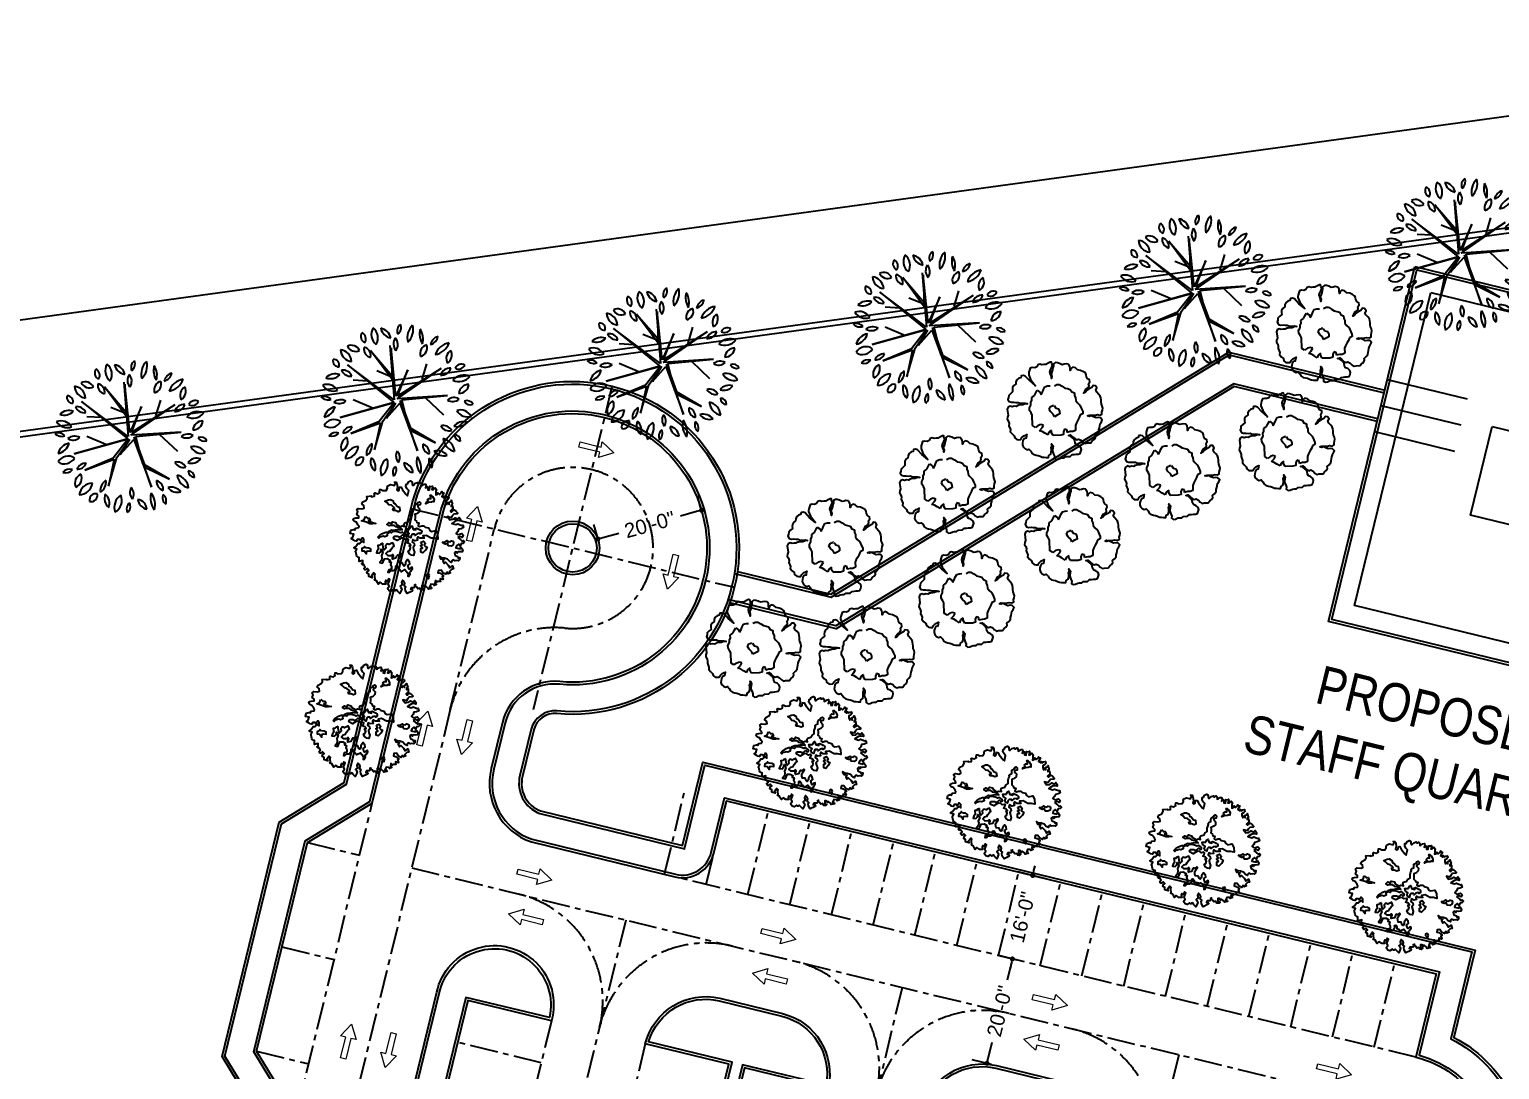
# Model space of a CAD drawing. Header units: inches. Extents: x -48022 to 80112, y -8164 to 5118.
# Drawn here: x 67806 to 71091, y 2793 to 5118 of the extents above; entities that cross this region are included whole.
import ezdxf

# ---------------------------------------------------------------- set-up
doc = ezdxf.new("R2010")
doc.units = ezdxf.units.IN
doc.header["$LTSCALE"] = 10
doc.header["$PDMODE"] = 32
doc.linetypes.add('Amconstr', pattern=[9999, 9999, 0])
doc.linetypes.add('CENTER', pattern=[2, 1.25, -0.25, 0.25, -0.25])
doc.layers.add('07--DIM-3', color=3, linetype='Continuous', lineweight=35)
doc.layers.add('1_CAR', color=1, linetype='Continuous', lineweight=0)
for name, color, linetype in [('1_DIM', 1, 'Continuous'), ('1_TEXT', 3, 'Continuous'), ('FOOTPATH', 1, 'Continuous'), ('FURN', 6, 'Continuous'), ('Plot Boundary', 1, 'Continuous'), ('PLOT LINE', 3, 'Continuous'), ('ROAD CL', 251, 'CENTER'), ('roads & footpath', 161, 'Continuous'), ('trees', 109, 'Continuous'), ('WALL', 4, 'Continuous')]:
    doc.layers.add(name, color=color, linetype=linetype)
doc.styles.add('ARC_IMP 001 1_1', font='ARIALN.TTF', dxfattribs={"height": 0.078125})
doc.styles.get("Standard").update_dxf_attribs({"font": 'sanss___.ttf'})
doc.styles.add('TIME NEW', font='times.ttf')
doc.dimstyles.new('Copy of Dim 1-32', dxfattribs={"dimtxt": 120, "dimasz": 96, "dimexe": 96, "dimexo": 96, "dimgap": 24, "dimtad": 1, "dimdec": 0, "dimzin": 3, "dimdsep": 46, "dimlunit": 4, "dimtxsty": 'TIME NEW', "dimblk": 'ARCHTICK', "dimcen": 24, "dimdle": 96, "dimclrd": 1, "dimclre": 1, "dimclrt": 3, "dimadec": 0, "dimazin": 0, "dimtfac": 1, "dimtdec": 0, "dimtofl": 0, "dimtmove": 0, "dimatfit": 3, "dimfxl": 0, "dimtolj": 1, "dimtzin": 0, "dimarcsym": 0})
doc.dimstyles.new('STANDARD_WS', dxfattribs={"dimscale": 180, "dimtxt": 0.18, "dimasz": 0.0625, "dimexe": 0.1875, "dimexo": 0.0625, "dimgap": 0.09375, "dimtad": 0, "dimdec": 0, "dimzin": 3, "dimdsep": 46, "dimlunit": 4, "dimtxsty": 'Standard', "dimblk": 'DOT', "dimcen": 0.09375, "dimadec": 3, "dimazin": 0, "dimtfac": 1, "dimtdec": 0, "dimtofl": 0, "dimtmove": 1, "dimatfit": 3, "dimldrblk": 'CLOSED', "dimfxl": 0, "dimfrac": 2, "dimtolj": 1, "dimtzin": 3, "dimarcsym": 0})

# ---------------------------------------------------------------- blocks, each defined once
blk = doc.blocks.new('Arpls009')
at = {"color": 0, "linetype": 'ByBlock'}
for centre, radius, start, end in [((0.0543, 0.4431), 0.0524, 125.40933, 202.71009), ((-0.0244, 0.4656), 0.0524, 305.40933, 22.71009), ((0.1814, 0.3992), 0.1138, 133.81169, 194.30773), ((-0.0076, 0.4532), 0.1138, 313.81169, 14.30773), ((-0.1879, 0.4072), 0.0451, 146.81507, 244.01934), ((-0.2454, 0.3913), 0.0451, 326.81507, 64.01934), ((-0.0818, 0.4209), 0.0835, 149.47372, 231.75859), ((-0.2053, 0.3978), 0.0835, 329.47372, 51.75859), ((-0.1188, 0.3807), 0.0817, 12.30595, 79.6849), ((-0.0244, 0.4785), 0.0817, 192.30595, 259.6849), ((0.045, 0.3605), 0.0664, 145.52478, 220.83273), ((-0.06, 0.3547), 0.0664, 325.52478, 40.83273), ((0.2618, 0.4218), 0.1143, 163.46423, 212.79056), ((0.056, 0.3924), 0.1143, 343.46423, 32.79056), ((0.201, 0.4205), 0.0672, 284.10036, 348.46502), ((0.2832, 0.3419), 0.0672, 104.10036, 168.46502), ((-0.3747, 0.2404), 0.0818, 3.31893, 83.19036), ((-0.2834, 0.3264), 0.0818, 183.31893, 263.19036), ((-0.2939, 0.2921), 0.0582, 25.45365, 116.6852), ((-0.2675, 0.3691), 0.0582, 205.45365, 296.6852), ((-0.1575, 0.3266), 0.0557, 168.8066, 257.6391), ((-0.2241, 0.283), 0.0557, 348.8066, 77.6391), ((0.2086, 0.2975), 0.0573, 103.89139, 198.90395), ((0.1406, 0.3345), 0.0573, 283.89139, 18.90395), ((0.2278, 0.406), 0.1178, 280.30051, 340.44765), ((0.3598, 0.2507), 0.1178, 100.30051, 160.44765), ((0.3845, 0.2632), 0.064, 122.58174, 207.17999), ((0.293, 0.2879), 0.064, 302.58174, 27.17999), ((-0.3769, 0.2482), 0.0369, 163.49335, 274.46973), ((-0.4094, 0.2219), 0.0369, 343.49335, 94.46973), ((0.3454, 0.1362), 0.0663, 86.02822, 161.36976), ((0.2872, 0.2236), 0.0663, 266.02822, 341.36976), ((0.4176, 0.184), 0.0446, 59.98145, 155.66759), ((0.3993, 0.241), 0.0446, 239.98145, 335.66759), ((-0.4516, 0.0173), 0.08, 30.94824, 110.57839), ((-0.3989, 0.0802), 0.0847, 69.72014, 135.64891), ((-0.4301, 0.2189), 0.0847, 249.72014, 315.64891), ((-0.3491, 0.1264), 0.0631, 22.57231, 98.33354), ((-0.3, 0.2131), 0.0631, 202.57231, 278.33354), ((0.4345, 0.0653), 0.0919, 64.73526, 140.57812), ((0.4027, 0.2068), 0.0919, 244.73526, 320.57812), ((0.4014, 0.1041), 0.0659, 270.25287, 353.52208), ((0.4672, 0.0308), 0.0659, 90.25287, 173.52208), ((-0.4709, -0.044), 0.063, 44.25765, 108.59266), ((-0.4458, 0.0597), 0.063, 224.25765, 288.59266), ((-0.4111, 0.1333), 0.08, 210.94824, 290.57839), ((0.3704, -0.0534), 0.065, 58.87476, 131.21352), ((0.3611, 0.0511), 0.065, 238.87476, 311.21352), ((-0.3814, -0.138), 0.0923, 100.87616, 165.44791), ((-0.4882, -0.0241), 0.0923, 280.87616, 345.44791), ((-0.3635, -0.0721), 0.0699, 60.50949, 129.29199), ((-0.3733, 0.0428), 0.0699, 240.50949, 309.29199), ((0.4116, -0.1499), 0.0814, 29.1952, 106.7189), ((0.4593, -0.0323), 0.0814, 209.1952, 286.7189), ((0.4546, -0.0526), 0.0446, 28.19814, 112.19179), ((0.4771, 0.0098), 0.0446, 208.19814, 292.19179), ((-0.4068, -0.2036), 0.0728, 54.97446, 151.37923), ((-0.4289, -0.1091), 0.0728, 234.97446, 331.37923), ((-0.2917, -0.2402), 0.0625, 87.17243, 157.23647), ((-0.3462, -0.1536), 0.0625, 267.17243, 337.23647), ((0.3003, -0.2335), 0.0644, 28.80716, 103.91988), ((0.3413, -0.1399), 0.0644, 208.80716, 283.91988), ((0.4294, -0.2199), 0.0753, 71.37117, 141.75354), ((0.3943, -0.1019), 0.0753, 251.37117, 321.75354), ((-0.3945, -0.2737), 0.0584, 71.81925, 140.08176), ((-0.421, -0.1808), 0.0584, 251.81925, 320.08176), ((-0.2964, -0.3071), 0.065, 113.47529, 203.45596), ((-0.3819, -0.2733), 0.065, 293.47529, 23.45596), ((0.3967, -0.2432), 0.0968, 186.54869, 256.89113), ((0.2786, -0.3485), 0.0968, 6.54869, 76.89113), ((0.4147, -0.2278), 0.0422, 179.25572, 267.62866), ((0.3708, -0.2694), 0.0422, 359.25572, 87.62866), ((-0.2456, -0.3948), 0.0888, 91.63276, 172.02679), ((-0.3361, -0.2936), 0.0888, 271.63276, 352.02679), ((-0.2262, -0.4156), 0.041, 76.54191, 193.47743), ((-0.2566, -0.3852), 0.041, 256.54191, 13.47743), ((-0.117, -0.3551), 0.0799, 122.88731, 186.72533), ((-0.2398, -0.2973), 0.0799, 302.88731, 6.72533), ((-0.094, -0.405), 0.0759, 159.11699, 230.36062), ((-0.2133, -0.4364), 0.0759, 339.11699, 50.36062), ((0.0574, -0.3677), 0.0628, 148.78766, 221.59771), ((-0.0432, -0.3769), 0.0628, 328.78766, 41.59771), ((0.2511, -0.4027), 0.1233, 165.20711, 218.32175), ((0.0351, -0.4477), 0.1233, 345.20711, 38.32175), ((0.2261, -0.2967), 0.0586, 173.64998, 254.65145), ((0.1524, -0.3467), 0.0586, 353.64998, 74.65145), ((0.2599, -0.4013), 0.0536, 156.77542, 231.28797), ((0.1771, -0.422), 0.0536, 336.77542, 51.28797), ((0.2624, -0.4126), 0.0806, 38.69621, 106.24154), ((0.3027, -0.2848), 0.0806, 218.69621, 286.24154), ((-0.0156, -0.4614), 0.0906, 122.11699, 201.72753), ((-0.1479, -0.4182), 0.0906, 302.11699, 21.72753), ((0.0258, -0.4742), 0.0521, 129.74751, 206.0709), ((-0.0543, -0.4571), 0.0521, 309.74751, 26.0709), ((0.1166, -0.4051), 0.0705, 185.31956, 260.41897), ((0.0347, -0.4812), 0.0705, 5.31956, 80.41897)]:
    blk.add_arc(centre, radius, start, end, dxfattribs=at)
at = {"layer": 'trees', "color": 25, "linetype": 'ByBlock'}
for p, q in [((-0.03, 0.1279), (-0.1696, 0.3167)), ((-0.1696, 0.3167), (-0.016, 0.1384)), ((-0.0441, 0.3483), (-0.016, -0.0035)), ((-0.0054, 0.0211), (-0.0371, 0.3343)), ((-0.0371, 0.3343), (-0.03, 0.1279)), ((-0.016, -0.0035), (-0.3185, 0.2229)), ((-0.3185, 0.2229), (-0.0195, -0.0199)), ((0.0708, 0.1912), (-0.0054, 0.0211)), ((0.0016, 0.0036), (0.2866, 0.2006)), ((0.2866, 0.2006), (0.0052, 0.0211)), ((0.0052, 0.0211), (0.0708, 0.1912)), ((0.1635, 0.129), (0.194, 0.2311)), ((-0.1871, 0.1185), (-0.2832, 0.1243)), ((-0.016, 0.1384), (-0.1297, 0.1842)), ((0.3276, 0.0247), (0.0016, 0.0036)), ((0.0333, -0.0035), (0.3276, 0.0247)), ((0.1847, 0.0118), (0.3019, -0.0996)), ((-0.0195, -0.0199), (-0.3666, -0.1172)), ((-0.3666, -0.1172), (-0.016, -0.0199)), ((-0.1507, -0.0598), (-0.2832, -0.0035)), ((-0.016, -0.0199), (-0.1133, -0.1442)), ((-0.0898, -0.1407), (-0.0089, -0.0234)), ((-0.0089, -0.0234), (-0.0675, -0.1207)), ((-0.0675, -0.1207), (0.0192, -0.0234)), ((0.0192, -0.0234), (0.1341, -0.333)), ((0.1341, -0.333), (0.0227, -0.007)), ((0.0227, -0.007), (0.0955, -0.204)), ((0.0779, -0.1806), (0.0333, -0.0035)), ((-0.1133, -0.1442), (-0.2974, -0.2216)), ((-0.2974, -0.2216), (-0.1062, -0.1512)), ((-0.1438, -0.326), (-0.0898, -0.1407)), ((-0.1062, -0.1512), (-0.1438, -0.326)), ((0.2514, -0.2814), (0.0779, -0.1806)), ((0.0955, -0.204), (0.2514, -0.2814))]:
    blk.add_line(p, q, dxfattribs=at)
blk = doc.blocks.new('*U14')
at = {"layer": 'trees', "xscale": 345, "yscale": 345, "zscale": 345}
blk.add_blockref('Arpls009', (-0.5, 2), dxfattribs=at)
blk = doc.blocks.new('*U15')
at = {"layer": 'FURN', "color": 0, "linetype": 'ByBlock', "lineweight": -2}
for p in [(-594.4, -81.5), (-1188.9, -162.9), (-1783.3, -244.4), (-2377.8, -325.9), (-2972.2, -407.3), (-3566.7, -488.8)]:
    blk.add_blockref('*U14', p, dxfattribs=at)
blk = doc.blocks.new('_ArchTick')
at = {"color": 0, "const_width": 0.15}
blk.add_lwpolyline([(-0.5, -0.5), (0.5, 0.5)], dxfattribs=at)
blk = doc.blocks.new('*D17')
at = {"layer": '07--DIM-3', "color": 1, "linetype": 'Amconstr', "lineweight": -2, "transparency": 16777216}
for p, q in [((71848.7, 4872.3), (71815.1, 5117.5)), ((55388.5, 2769.5), (71923.3, 5035.4)), ((55504.2, 2632.4), (55470.6, 2877.6))]:
    blk.add_line(p, q, dxfattribs=at)
at = {"layer": 'Defpoints', "color": 0, "linetype": 'Amconstr', "transparency": 16777216}
for p in [(71828.1, 5022.4), (71861.8, 4777.2), (55517.2, 2537.3)]:
    blk.add_point(p, dxfattribs=at)
at = {"layer": '07--DIM-3', "color": 1, "linetype": 'Amconstr', "lineweight": -2, "transparency": 16777216, "xscale": 96, "yscale": 96, "zscale": 96}
for p, rotation in [((71828.1, 5022.4), 7.80334522776029), ((55483.6, 2782.5), 187.8033452277602)]:
    blk.add_blockref('_ArchTick', p, dxfattribs=dict(at, rotation=rotation))
at = {"layer": '07--DIM-3', "color": 3, "linetype": 'Amconstr', "lineweight": 25, "transparency": 16777216, "insert": (63644.3, 3986.9), "char_height": 120, "attachment_point": 5, "rotation": 7.8033, "style": 'TIME NEW'}
blk.add_mtext('\\A1;1374\'-9"', dxfattribs=at)
blk = doc.blocks.new('*D19')
at = {"layer": '07--DIM-3', "color": 1, "linetype": 'Amconstr', "lineweight": -2, "transparency": 16777216}
for p, q in [((72203.9, 4792.7), (70538.1, -2049.4)), ((71955, 4754.5), (72274.5, 4676.7)), ((70334.6, -1901), (70654.1, -1978.8))]:
    blk.add_line(p, q, dxfattribs=at)
at = {"layer": 'Defpoints', "color": 0, "linetype": 'Amconstr', "transparency": 16777216}
for p in [(71861.8, 4777.2), (70241.3, -1878.3), (70560.8, -1956.1)]:
    blk.add_point(p, dxfattribs=at)
at = {"layer": '07--DIM-3', "color": 1, "linetype": 'Amconstr', "lineweight": -2, "transparency": 16777216, "xscale": 96, "yscale": 96, "zscale": 96}
for p, rotation in [((72181.2, 4699.4), 76.31633277779137), ((70560.8, -1956.1), 256.3163327777914)]:
    blk.add_blockref('_ArchTick', p, dxfattribs=dict(at, rotation=rotation))
at = {"layer": '07--DIM-3', "color": 3, "linetype": 'Amconstr', "lineweight": 25, "transparency": 16777216, "insert": (71288.2, 1391.8), "char_height": 120, "attachment_point": 5, "rotation": 76.3163, "style": 'TIME NEW'}
blk.add_mtext('\\A1;570\'-10"', dxfattribs=at)
blk = doc.blocks.new('*U83')
at = {"layer": 'ROAD CL', "ltscale": 5}
blk.add_line((96, 0), (96, -192), dxfattribs=at)
blk = doc.blocks.new('*U84')
at = {"layer": 'WALL', "color": 0, "linetype": 'ByBlock', "lineweight": -2, "transparency": 16777216, "rotation": 166.3163327668291}
for p in [(69318, 3206.8), (69411.3, 3184), (69504.6, 3161.3), (69597.9, 3138.6), (69691.1, 3115.9), (69784.4, 3093.2), (69877.7, 3070.5), (69971, 3047.8), (70064.2, 3025.1), (70157.5, 3002.4), (70250.8, 2979.7), (70344.1, 2957), (70437.3, 2934.2), (70530.6, 2911.5), (70623.9, 2888.8), (70717.2, 2866.1), (70810.4, 2843.4), (70903.7, 2820.7)]:
    blk.add_blockref('*U83', p, dxfattribs=at)
blk = doc.blocks.new('*U85')
at = {"layer": 'ROAD CL', "ltscale": 5}
blk.add_line((96.4, 0), (96.4, -192), dxfattribs=at)
blk = doc.blocks.new('*U86')
at = {"layer": 'WALL', "color": 0, "linetype": 'ByBlock', "lineweight": -2, "transparency": 16777216, "rotation": 256.3163327777917}
blk.add_blockref('*U85', (68972.2, 2902.1), dxfattribs=at)
blk = doc.blocks.new('Arpls006')
at = {"color": 0, "linetype": 'ByBlock'}
for points in [[(0.447, -0.01), (0.473, -0.029), (0.486, -0.042), (0.499, -0.037), (0.509, -0.049), (0.495, -0.063), (0.479, -0.065), (0.468, -0.087), (0.453, -0.07), (0.436, -0.085), (0.431, -0.103), (0.468, -0.112), (0.459, -0.112), (0.477, -0.099), (0.493, -0.122), (0.486, -0.138), (0.466, -0.14), (0.45, -0.138), (0.441, -0.151), (0.432, -0.138), (0.418, -0.148), (0.423, -0.171), (0.447, -0.181), (0.452, -0.196), (0.466, -0.189), (0.464, -0.21), (0.455, -0.219), (0.437, -0.216), (0.421, -0.219), (0.404, -0.21), (0.395, -0.219), (0.393, -0.233), (0.373, -0.223), (0.355, -0.203), (0.328, -0.194), (0.305, -0.192), (0.285, -0.178), (0.294, -0.201), (0.325, -0.208), (0.314, -0.223), (0.325, -0.244), (0.337, -0.232), (0.362, -0.257), (0.377, -0.282), (0.4, -0.264), (0.409, -0.292), (0.391, -0.296), (0.373, -0.314), (0.382, -0.325), (0.362, -0.334), (0.352, -0.321), (0.341, -0.339), (0.316, -0.328), (0.298, -0.303), (0.275, -0.305), (0.271, -0.325), (0.291, -0.33), (0.32, -0.352), (0.307, -0.362), (0.318, -0.379), (0.314, -0.387), (0.291, -0.38), (0.289, -0.391), (0.294, -0.403), (0.282, -0.403), (0.267, -0.403), (0.261, -0.411), (0.248, -0.395), (0.244, -0.418), (0.257, -0.43), (0.237, -0.439), (0.23, -0.43), (0.207, -0.428), (0.196, -0.454), (0.209, -0.452), (0.212, -0.465), (0.185, -0.471), (0.178, -0.459), (0.158, -0.443), (0.15, -0.454), (0.14, -0.438), (0.126, -0.439), (0.126, -0.461), (0.146, -0.47), (0.135, -0.481), (0.119, -0.479), (0.108, -0.463), (0.092, -0.468), (0.08, -0.452), (0.06, -0.436), (0.071, -0.432), (0.056, -0.459), (0.031, -0.459), (0.024, -0.473), (0.037, -0.47), (0.045, -0.482), (0.04, -0.49), (-0.004, -0.511), (-0.02, -0.487), (-0.023, -0.463), (-0.017, -0.452), (-0.031, -0.441), (-0.026, -0.42), (-0.033, -0.402), (-0.046, -0.391), (-0.055, -0.411), (-0.05, -0.432), (-0.067, -0.447), (-0.06, -0.457), (-0.053, -0.473), (-0.069, -0.511), (-0.087, -0.493), (-0.101, -0.477), (-0.114, -0.487), (-0.126, -0.477), (-0.148, -0.491), (-0.166, -0.486), (-0.18, -0.465), (-0.166, -0.445), (-0.174, -0.425), (-0.166, -0.403), (-0.16, -0.387), (-0.171, -0.379), (-0.183, -0.403), (-0.194, -0.393), (-0.2, -0.406), (-0.196, -0.428), (-0.221, -0.428), (-0.246, -0.411), (-0.261, -0.428), (-0.271, -0.412), (-0.278, -0.398), (-0.296, -0.391), (-0.291, -0.38), (-0.294, -0.357), (-0.296, -0.344), (-0.291, -0.339), (-0.302, -0.327), (-0.323, -0.354), (-0.316, -0.37), (-0.348, -0.36), (-0.348, -0.339), (-0.364, -0.33), (-0.359, -0.311), (-0.347, -0.305), (-0.363, -0.289), (-0.38, -0.301), (-0.382, -0.301), (-0.393, -0.287), (-0.379, -0.275), (-0.393, -0.253), (-0.404, -0.255), (-0.412, -0.244), (-0.402, -0.239), (-0.4, -0.216), (-0.434, -0.225), (-0.434, -0.207), (-0.434, -0.189), (-0.445, -0.185), (-0.455, -0.178), (-0.458, -0.169), (-0.463, -0.14), (-0.468, -0.137), (-0.464, -0.133), (-0.454, -0.114), (-0.474, -0.108), (-0.482, -0.101), (-0.463, -0.09), (-0.445, -0.063), (-0.427, -0.063), (-0.404, -0.043), (-0.391, -0.056), (-0.391, -0.027), (-0.404, -0.013), (-0.422, -0.038), (-0.429, -0.027), (-0.45, -0.027), (-0.458, -0.043), (-0.475, -0.04), (-0.482, -0.033), (-0.506, -0.019), (-0.49, -0.008), (-0.482, 0.019), (-0.513, 0.026), (-0.507, 0.055), (-0.484, 0.062), (-0.472, 0.058), (-0.464, 0.074), (-0.438, 0.078), (-0.434, 0.09), (-0.441, 0.101), (-0.458, 0.126), (-0.475, 0.132), (-0.486, 0.144), (-0.48, 0.159), (-0.464, 0.164), (-0.436, 0.166), (-0.438, 0.18), (-0.454, 0.196), (-0.445, 0.221), (-0.455, 0.239), (-0.439, 0.25), (-0.409, 0.246), (-0.389, 0.253), (-0.393, 0.275), (-0.411, 0.289), (-0.4, 0.307), (-0.373, 0.32), (-0.361, 0.339), (-0.364, 0.357), (-0.325, 0.361), (-0.323, 0.354), (-0.296, 0.359), (-0.296, 0.37), (-0.298, 0.384), (-0.293, 0.388), (-0.291, 0.388), (-0.271, 0.381), (-0.25, 0.393), (-0.252, 0.4), (-0.25, 0.418), (-0.239, 0.418), (-0.221, 0.409), (-0.189, 0.411), (-0.189, 0.417), (-0.18, 0.429), (-0.182, 0.438), (-0.177, 0.452), (-0.153, 0.463), (-0.119, 0.454), (-0.11, 0.474), (-0.119, 0.485), (-0.103, 0.485), (-0.096, 0.472), (-0.092, 0.439), (-0.098, 0.415), (-0.087, 0.406), (-0.076, 0.413), (-0.072, 0.438), (-0.058, 0.439), (-0.046, 0.417), (-0.013, 0.374), (-0.001, 0.363), (0.01, 0.411), (-0.004, 0.425), (-0.015, 0.445), (-0.013, 0.466), (-0.003, 0.465)], [(-0.003, 0.465), (0.006, 0.486), (0.024, 0.495), (0.039, 0.485), (0.039, 0.472), (0.042, 0.458), (0.051, 0.458), (0.067, 0.474), (0.088, 0.481), (0.092, 0.472), (0.101, 0.472), (0.112, 0.479), (0.123, 0.465), (0.121, 0.45), (0.128, 0.452), (0.148, 0.465), (0.16, 0.466), (0.164, 0.45), (0.158, 0.433), (0.178, 0.443), (0.18, 0.417), (0.194, 0.415), (0.198, 0.433), (0.198, 0.447), (0.217, 0.445), (0.223, 0.449), (0.226, 0.433), (0.217, 0.418), (0.231, 0.418), (0.246, 0.433), (0.257, 0.418), (0.253, 0.404), (0.253, 0.39), (0.251, 0.371), (0.264, 0.375), (0.271, 0.39), (0.284, 0.375), (0.3, 0.388), (0.305, 0.4), (0.31, 0.39), (0.323, 0.39), (0.314, 0.374), (0.305, 0.357), (0.321, 0.345), (0.328, 0.359), (0.334, 0.347), (0.35, 0.354), (0.366, 0.357), (0.369, 0.341), (0.357, 0.327), (0.342, 0.32), (0.342, 0.304), (0.35, 0.284), (0.357, 0.298), (0.371, 0.284), (0.371, 0.306), (0.385, 0.311), (0.389, 0.322), (0.395, 0.302), (0.4, 0.289), (0.389, 0.279), (0.388, 0.268), (0.402, 0.273), (0.404, 0.255), (0.404, 0.244), (0.393, 0.237), (0.384, 0.228), (0.393, 0.217), (0.404, 0.228), (0.415, 0.236), (0.432, 0.223), (0.448, 0.207), (0.441, 0.201), (0.412, 0.198), (0.398, 0.182), (0.388, 0.166), (0.357, 0.176), (0.377, 0.148), (0.404, 0.153), (0.423, 0.166), (0.447, 0.155), (0.459, 0.169), (0.472, 0.153), (0.472, 0.137), (0.45, 0.141), (0.429, 0.137), (0.396, 0.116), (0.429, 0.105), (0.447, 0.112), (0.484, 0.098), (0.493, 0.1), (0.499, 0.078), (0.479, 0.068), (0.455, 0.064), (0.448, 0.044), (0.432, 0.026), (0.45, 0.015), (0.484, 0.024), (0.499, 0.008), (0.488, -0.01), (0.47, -0.001), (0.447, -0.01)]]:
    blk.add_lwpolyline(points, dxfattribs=at)
for points in [[(-0.171, 0.327), (-0.153, 0.329), (-0.13, 0.316), (-0.126, 0.298), (-0.112, 0.291), (-0.092, 0.266), (-0.073, 0.261), (-0.069, 0.227), (-0.085, 0.22), (-0.11, 0.23), (-0.126, 0.23), (-0.133, 0.245), (-0.119, 0.25), (-0.126, 0.261), (-0.146, 0.277), (-0.167, 0.281), (-0.187, 0.302), (-0.203, 0.314)], [(0.175, 0.325), (0.191, 0.338), (0.207, 0.336), (0.207, 0.352), (0.2, 0.368), (0.209, 0.368), (0.221, 0.356), (0.237, 0.331), (0.235, 0.307), (0.226, 0.311), (0.212, 0.304), (0.187, 0.302), (0.162, 0.291), (0.166, 0.304), (0.185, 0.314)], [(-0.377, 0.177), (-0.357, 0.159), (-0.343, 0.162), (-0.332, 0.144), (-0.35, 0.137), (-0.314, 0.123), (-0.285, 0.116), (-0.31, 0.112), (-0.339, 0.112), (-0.368, 0.126), (-0.413, 0.139), (-0.388, 0.148)], [(-0.371, -0.103), (-0.386, -0.09), (-0.391, -0.103), (-0.409, -0.11), (-0.411, -0.13), (-0.389, -0.131), (-0.368, -0.158), (-0.366, -0.133), (-0.352, -0.13), (-0.33, -0.133), (-0.33, -0.115), (-0.348, -0.105)], [(0.309, -0.051), (0.32, -0.052), (0.336, -0.049), (0.352, -0.038), (0.356, -0.045), (0.379, -0.049), (0.391, -0.04), (0.407, -0.044), (0.411, -0.058), (0.407, -0.076), (0.389, -0.087), (0.366, -0.085), (0.363, -0.083), (0.359, -0.074), (0.359, -0.062), (0.338, -0.07), (0.32, -0.063)], [(0.196, -0.351), (0.185, -0.337), (0.171, -0.343), (0.169, -0.355), (0.182, -0.366), (0.187, -0.379)]]:
    blk.add_lwpolyline(points, close=True, dxfattribs=at)
at = {"layer": 'trees', "color": 32, "linetype": 'ByBlock'}
for points in [[(-0.266, -0.009), (-0.248, 0.01), (-0.23, 0.021), (-0.219, 0.028), (-0.196, 0.037), (-0.169, 0.039), (-0.164, 0.046), (-0.142, 0.057), (-0.124, 0.055), (-0.094, 0.061), (-0.076, 0.062), (-0.049, 0.059), (-0.058, 0.069), (-0.08, 0.077), (-0.103, 0.084), (-0.121, 0.098), (-0.153, 0.098), (-0.165, 0.094), (-0.185, 0.107), (-0.167, 0.123), (-0.146, 0.114), (-0.135, 0.13), (-0.108, 0.123), (-0.101, 0.107), (-0.076, 0.094), (-0.07, 0.087), (-0.049, 0.094), (-0.027, 0.089), (-0.033, 0.109), (-0.026, 0.121), (0.003, 0.13), (0.014, 0.148), (0.032, 0.161), (0.032, 0.19), (0.037, 0.206), (0.044, 0.225), (0.039, 0.232), (0.049, 0.243), (0.065, 0.25), (0.065, 0.266), (0.067, 0.281), (0.092, 0.295), (0.091, 0.302), (0.105, 0.309), (0.114, 0.3), (0.112, 0.281), (0.092, 0.274), (0.091, 0.264), (0.096, 0.259), (0.107, 0.247), (0.105, 0.222), (0.091, 0.209), (0.08, 0.202), (0.065, 0.197), (0.067, 0.184), (0.067, 0.166), (0.065, 0.148), (0.078, 0.136), (0.083, 0.123), (0.101, 0.12), (0.094, 0.094), (0.107, 0.087), (0.126, 0.094), (0.144, 0.094), (0.157, 0.082), (0.187, 0.075), (0.198, 0.053), (0.216, 0.043), (0.253, 0.051), (0.268, 0.018), (0.271, -0.024), (0.241, -0.017), (0.209, -0.017), (0.166, 0.007), (0.134, 0.003), (0.146, -0.017), (0.112, -0.017), (0.094, -0.004), (0.085, -0.017), (0.089, -0.035), (0.065, -0.04), (0.046, -0.029), (0.04, -0.051), (0.057, -0.065), (0.06, -0.083), (0.048, -0.099), (0.053, -0.119), (0.06, -0.142), (0.053, -0.17), (0.033, -0.167), (0.014, -0.153), (0.005, -0.133), (0.019, -0.124), (0.024, -0.104), (0.014, -0.084), (0.028, -0.081), (0.016, -0.067), (-0.008, -0.058), (0.003, -0.042), (0.008, -0.029), (-0.001, -0.025), (-0.02, -0.029), (-0.033, -0.018), (-0.054, -0.015), (-0.07, -0.024), (-0.094, -0.038), (-0.121, -0.025), (-0.128, -0.009), (-0.117, 0), (-0.09, 0), (-0.078, -0.009), (-0.058, 0), (-0.047, 0.012), (-0.031, 0), (-0.019, 0.005), (-0.02, 0.018), (-0.031, 0.026), (-0.045, 0.037), (-0.062, 0.03), (-0.074, 0.035), (-0.103, 0.044), (-0.133, 0.043), (-0.144, 0.03), (-0.165, 0.034), (-0.183, 0.023), (-0.182, 0.005), (-0.203, -0.004), (-0.217, 0.001), (-0.25, -0.008), (-0.258, -0.018)], [(0.019, 0.066), (0.028, 0.087), (0.039, 0.093), (0.042, 0.078), (0.049, 0.062), (0.074, 0.057), (0.065, 0.067), (0.082, 0.073), (0.112, 0.058), (0.126, 0.046), (0.125, 0.03), (0.11, 0.021), (0.105, 0.028), (0.085, 0.023), (0.065, 0.008), (0.062, 0.019), (0.042, 0.019), (0.031, 0.005), (0.028, -0.015), (0.012, -0.008), (0.003, 0.015), (0.013, 0.026), (-0.008, 0.039), (-0.015, 0.066)], [(-0.223, -0.062), (-0.243, -0.072), (-0.248, -0.079), (-0.266, -0.081), (-0.261, -0.115), (-0.273, -0.13), (-0.28, -0.148), (-0.255, -0.151), (-0.241, -0.138), (-0.237, -0.115), (-0.221, -0.142), (-0.234, -0.174), (-0.23, -0.192), (-0.234, -0.216), (-0.25, -0.235), (-0.228, -0.241), (-0.219, -0.228), (-0.207, -0.201), (-0.182, -0.199), (-0.157, -0.214), (-0.165, -0.228), (-0.148, -0.232), (-0.153, -0.253), (-0.144, -0.273), (-0.146, -0.293), (-0.169, -0.3), (-0.176, -0.321), (-0.162, -0.321), (-0.148, -0.307), (-0.123, -0.307), (-0.105, -0.285), (-0.106, -0.266), (-0.096, -0.262), (-0.085, -0.277), (-0.085, -0.294), (-0.069, -0.298), (-0.056, -0.316), (-0.044, -0.309), (-0.024, -0.298), (-0.012, -0.314), (0.003, -0.336), (0.001, -0.357), (0.012, -0.355), (0.023, -0.337), (0.015, -0.323), (0.028, -0.312), (0.042, -0.289), (0.04, -0.277), (0.028, -0.282), (0.013, -0.294), (0.008, -0.28), (0.001, -0.26), (0.019, -0.248), (0.015, -0.228), (-0.001, -0.207), (-0.008, -0.217), (-0.019, -0.235), (-0.02, -0.251), (-0.03, -0.266), (-0.038, -0.259), (-0.048, -0.237), (-0.074, -0.235), (-0.078, -0.219), (-0.08, -0.198), (-0.067, -0.18), (-0.056, -0.162), (-0.062, -0.155), (-0.078, -0.171), (-0.089, -0.165), (-0.099, -0.178), (-0.108, -0.196), (-0.135, -0.203), (-0.137, -0.189), (-0.128, -0.174), (-0.137, -0.162), (-0.149, -0.173), (-0.173, -0.174), (-0.194, -0.155), (-0.178, -0.137), (-0.157, -0.131), (-0.148, -0.115), (-0.135, -0.099), (-0.121, -0.088), (-0.128, -0.07), (-0.135, -0.058), (-0.148, -0.065), (-0.165, -0.074), (-0.183, -0.067), (-0.198, -0.085), (-0.196, -0.106), (-0.214, -0.124), (-0.219, -0.094), (-0.223, -0.081)], [(0.119, -0.051), (0.142, -0.042), (0.158, -0.063), (0.148, -0.078), (0.155, -0.087), (0.173, -0.097), (0.158, -0.124), (0.135, -0.148), (0.117, -0.142), (0.117, -0.11), (0.133, -0.106), (0.115, -0.085), (0.13, -0.076)]]:
    blk.add_lwpolyline(points, close=True, dxfattribs=at)
blk = doc.blocks.new('ARPLS501')
at = {"layer": 'trees', "color": 24, "linetype": 'Continuous'}
for p, q in [((-0.229, 0.143), (-0.201, 0.163)), ((-0.201, 0.163), (-0.186, 0.19)), ((-0.186, 0.19), (-0.17, 0.217)), ((-0.17, 0.217), (-0.143, 0.197)), ((-0.143, 0.197), (-0.132, 0.17)), ((-0.132, 0.17), (-0.116, 0.197)), ((-0.116, 0.197), (-0.104, 0.225)), ((-0.104, 0.225), (-0.089, 0.252)), ((-0.089, 0.252), (-0.062, 0.259)), ((-0.062, 0.259), (-0.035, 0.259)), ((0.008, 0.259), (0.035, 0.271)), ((0.035, 0.271), (0.059, 0.271)), ((0.059, 0.271), (0.09, 0.252)), ((0.09, 0.252), (0.117, 0.232)), ((0.117, 0.232), (0.144, 0.225)), ((0.144, 0.225), (0.171, 0.217)), ((0.171, 0.217), (0.187, 0.19)), ((0.187, 0.19), (0.214, 0.178)), ((0.214, 0.178), (0.214, 0.151)), ((-0.256, 0.038), (-0.24, 0.066)), ((-0.256, 0.011), (-0.256, 0.038)), ((-0.24, -0.016), (-0.256, 0.011)), ((-0.24, 0.093), (-0.229, 0.116)), ((-0.24, 0.066), (-0.24, 0.093)), ((-0.229, 0.116), (-0.229, 0.143)), ((-0.054, 0.019), (-0.038, 0.046)), ((-0.038, -0.008), (-0.054, 0.019)), ((-0.038, 0.046), (-0.011, 0.054)), ((-0.011, 0.054), (-0.011, 0.062)), ((0, 0.054), (0.016, 0.027)), ((0.016, 0.027), (0.043, 0.019)), ((0.043, 0.019), (0.055, -0.008)), ((0.214, 0.151), (0.225, 0.128)), ((0.225, 0.128), (0.225, 0.1)), ((0.225, 0.1), (0.241, 0.077)), ((0.241, 0.077), (0.268, 0.05)), ((0.268, 0.05), (0.284, 0.011)), ((0.284, 0.011), (0.295, -0.016)), ((-0.229, -0.039), (-0.24, -0.016)), ((-0.229, -0.148), (-0.229, -0.039)), ((-0.201, -0.167), (-0.229, -0.148)), ((-0.17, -0.148), (-0.201, -0.167)), ((-0.143, -0.14), (-0.17, -0.148)), ((-0.116, -0.148), (-0.143, -0.14)), ((-0.132, -0.175), (-0.116, -0.148)), ((-0.011, -0.035), (-0.038, -0.008)), ((0, -0.062), (-0.011, -0.035)), ((0.028, -0.047), (0, -0.062)), ((0.055, -0.035), (0.028, -0.047)), ((0.055, -0.008), (0.055, -0.035)), ((0.225, -0.132), (0.214, -0.159)), ((0.241, -0.105), (0.225, -0.132)), ((0.257, -0.078), (0.241, -0.105)), ((0.268, -0.051), (0.257, -0.078)), ((0.295, -0.039), (0.268, -0.051)), ((0.295, -0.016), (0.295, -0.039)), ((-0.159, -0.202), (-0.132, -0.175)), ((-0.132, -0.21), (-0.159, -0.202)), ((-0.104, -0.229), (-0.132, -0.21)), ((-0.073, -0.249), (-0.104, -0.229)), ((-0.062, -0.221), (-0.073, -0.249)), ((-0.035, -0.202), (-0.062, -0.221)), ((-0.035, -0.229), (-0.035, -0.202)), ((-0.019, -0.256), (-0.035, -0.229)), ((0.059, -0.256), (-0.019, -0.256)), ((0.09, -0.249), (0.059, -0.256)), ((0.101, -0.194), (0.09, -0.221)), ((0.09, -0.221), (0.09, -0.249)), ((0.128, -0.202), (0.101, -0.194)), ((0.128, -0.229), (0.128, -0.202)), ((0.16, -0.221), (0.128, -0.229)), ((0.187, -0.221), (0.16, -0.221)), ((0.214, -0.21), (0.187, -0.221)), ((0.214, -0.159), (0.214, -0.21))]:
    blk.add_line(p, q, dxfattribs=at)
at = {"layer": 'trees'}
blk.add_lwpolyline([(0.162, 0.478), (0.136, 0.483), (0.116, 0.478), (0.095, 0.475), (0.069, 0.488), (0.046, 0.496), (0.026, 0.499), (0.005, 0.486), (0.005, 0.465), (-0.002, 0.445), (-0.005, 0.424), (-0.013, 0.404), (-0.023, 0.38), (-0.015, 0.355), (-0.018, 0.334), (-0.02, 0.355), (-0.028, 0.38), (-0.033, 0.401), (-0.028, 0.424), (-0.015, 0.445), (-0.005, 0.468), (-0.013, 0.491), (-0.015, 0.504), (-0.028, 0.506), (-0.049, 0.496), (-0.074, 0.483), (-0.095, 0.483), (-0.115, 0.481), (-0.136, 0.488), (-0.156, 0.481), (-0.169, 0.46), (-0.19, 0.452), (-0.215, 0.455), (-0.236, 0.45), (-0.244, 0.429), (-0.251, 0.406), (-0.254, 0.393), (-0.254, 0.38), (-0.236, 0.332), (-0.187, 0.265), (-0.246, 0.316), (-0.29, 0.368), (-0.31, 0.375), (-0.331, 0.373), (-0.338, 0.352), (-0.359, 0.347), (-0.382, 0.329), (-0.39, 0.309), (-0.392, 0.288), (-0.413, 0.273), (-0.426, 0.252), (-0.428, 0.229), (-0.426, 0.209), (-0.446, 0.193), (-0.467, 0.173), (-0.469, 0.152), (-0.477, 0.132), (-0.464, 0.108), (-0.441, 0.101), (-0.415, 0.101), (-0.395, 0.098), (-0.372, 0.098), (-0.351, 0.088), (-0.3, 0.088), (-0.274, 0.08), (-0.3, 0.08), (-0.323, 0.07), (-0.343, 0.07), (-0.364, 0.067), (-0.375, 0.066), (-0.395, 0.056), (-0.415, 0.059), (-0.436, 0.054), (-0.456, 0.062), (-0.477, 0.051), (-0.486, 0.031), (-0.479, -0.033), (-0.487, -0.053), (-0.49, -0.074), (-0.477, -0.097), (-0.472, -0.12), (-0.474, -0.141), (-0.459, -0.182), (-0.462, -0.205), (-0.444, -0.228), (-0.423, -0.248), (-0.418, -0.269), (-0.397, -0.287), (-0.377, -0.289), (-0.356, -0.289), (-0.343, -0.269), (-0.323, -0.251), (-0.303, -0.243), (-0.291, -0.238), (-0.297, -0.253), (-0.3, -0.277), (-0.32, -0.282), (-0.333, -0.302), (-0.338, -0.323), (-0.341, -0.343), (-0.333, -0.364), (-0.315, -0.384), (-0.295, -0.395), (-0.274, -0.389), (-0.256, -0.41), (-0.244, -0.433), (-0.223, -0.448), (-0.2, -0.454), (-0.179, -0.459), (-0.159, -0.467), (-0.138, -0.477), (-0.118, -0.479), (-0.097, -0.482), (-0.074, -0.482), (-0.069, -0.461), (-0.049, -0.448), (-0.043, -0.428), (-0.041, -0.402), (-0.043, -0.382), (-0.033, -0.361), (-0.038, -0.341), (-0.023, -0.364), (-0.026, -0.387), (-0.031, -0.408), (-0.028, -0.428), (-0.02, -0.448), (-0.013, -0.472), (-0.015, -0.492), (0.005, -0.505), (0.026, -0.502), (0.049, -0.492), (0.069, -0.49), (0.09, -0.49), (0.11, -0.477), (0.152, -0.477), (0.172, -0.459), (0.193, -0.459), (0.213, -0.456), (0.234, -0.456), (0.254, -0.451), (0.264, -0.431), (0.269, -0.41), (0.264, -0.389), (0.241, -0.369), (0.218, -0.361), (0.208, -0.341), (0.205, -0.315), (0.185, -0.289), (0.162, -0.269), (0.139, -0.261), (0.162, -0.256), (0.182, -0.274), (0.203, -0.295), (0.223, -0.307), (0.244, -0.3), (0.269, -0.313), (0.285, -0.333), (0.308, -0.348), (0.328, -0.343), (0.37, -0.343), (0.385, -0.323), (0.405, -0.31), (0.418, -0.289), (0.416, -0.269), (0.436, -0.251), (0.454, -0.23), (0.457, -0.21), (0.462, -0.189), (0.467, -0.169), (0.472, -0.148), (0.485, -0.128), (0.495, -0.107), (0.477, -0.087), (0.454, -0.084), (0.431, -0.087), (0.405, -0.074), (0.385, -0.061), (0.364, -0.069), (0.344, -0.064), (0.364, -0.056), (0.385, -0.058), (0.426, -0.058), (0.446, -0.053), (0.472, -0.058), (0.493, -0.048), (0.493, -0.028), (0.498, -0.007), (0.503, 0.013), (0.498, 0.034), (0.49, 0.054), (0.488, 0.078), (0.488, 0.098), (0.485, 0.119), (0.48, 0.139), (0.464, 0.16), (0.446, 0.18), (0.436, 0.201), (0.449, 0.224), (0.434, 0.247), (0.411, 0.25), (0.395, 0.229), (0.367, 0.216), (0.346, 0.203), (0.328, 0.183), (0.308, 0.173), (0.321, 0.193), (0.334, 0.214), (0.354, 0.226), (0.367, 0.247), (0.364, 0.268), (0.377, 0.288), (0.375, 0.309), (0.354, 0.321), (0.344, 0.342), (0.341, 0.363), (0.334, 0.383), (0.313, 0.396), (0.285, 0.409), (0.254, 0.416), (0.231, 0.437), (0.205, 0.445), (0.185, 0.432), (0.177, 0.411), (0.177, 0.434), (0.175, 0.455)], close=True, dxfattribs=at)
blk = doc.blocks.new('_Dot')
at = {"color": 0, "linetype": 'ByBlock', "lineweight": -2}
blk.add_line((-0.5, 0), (-1, 0), dxfattribs=at)
at = {"color": 0, "linetype": 'ByBlock', "const_width": 0.5}
blk.add_lwpolyline([(-0.25, 0, 1), (0.25, 0, 1)], format="xyb", close=True, dxfattribs=at)
blk = doc.blocks.new('*D144')
at = {"layer": '1_DIM', "color": 0, "lineweight": -2, "transparency": 16777216}
for p, q in [((69305.5, 4049.7), (69298.4, 4075.5)), ((69074.3, 3985.6), (69067.1, 4011.4)), ((69296.6, 4040), (69260.8, 4030)), ((69087, 3981.8), (69122.8, 3991.8))]:
    blk.add_line(p, q, dxfattribs=at)
at = {"layer": 'Defpoints', "color": 0, "transparency": 16777216}
for p in [(69307.4, 4043), (69308.5, 4038.9), (69077.3, 3974.8)]:
    blk.add_point(p, dxfattribs=at)
at = {"layer": '1_DIM', "color": 0, "lineweight": -2, "transparency": 16777216, "xscale": 11.25, "yscale": 11.25, "zscale": 11.25}
for p, rotation in [((69307.4, 4043), 15.49847448102711), ((69076.1, 3978.8), 195.4984744810271)]:
    blk.add_blockref('_Dot', p, dxfattribs=dict(at, rotation=rotation))
at = {"layer": '1_DIM', "color": 0, "transparency": 16777216, "insert": (69191.8, 4010.9), "char_height": 32.4, "attachment_point": 5, "rotation": 15.4985}
blk.add_mtext('\\A1;20\'-0"', dxfattribs=at)
blk = doc.blocks.new('_Closed')
at = {"color": 0, "linetype": 'ByBlock', "lineweight": -2}
for p, q in [((-1, 0.17), (0, 0)), ((-1, 0.17), (-1, -0.17)), ((0, 0), (-1, -0.17)), ((0, 0), (-1, 0))]:
    blk.add_line(p, q, dxfattribs=at)
blk = doc.blocks.new('*D166')
at = {"layer": '1_DIM', "color": 0, "lineweight": -2, "transparency": 16777216}
for p, q in [((70012.5, 3037.7), (69969.4, 3048.2)), ((69999.5, 3029.3), (69990.8, 2993.2)), ((69948.1, 2817.9), (69956.9, 2854)), ((69955.7, 2804.5), (69912.6, 2815))]:
    blk.add_line(p, q, dxfattribs=at)
at = {"layer": 'Defpoints', "color": 0, "transparency": 16777216}
for p in [(70002.2, 3040.2), (70023.4, 3035), (69966.7, 2801.8)]:
    blk.add_point(p, dxfattribs=at)
at = {"layer": '1_DIM', "color": 0, "lineweight": -2, "transparency": 16777216, "xscale": 11.25, "yscale": 11.25, "zscale": 11.25}
for p, rotation in [((70002.2, 3040.2), 76.31633276682967), ((69945.4, 2807), 256.3163327668297)]:
    blk.add_blockref('_Dot', p, dxfattribs=dict(at, rotation=rotation))
at = {"layer": '1_DIM', "color": 0, "transparency": 16777216, "insert": (69973.8, 2923.6), "char_height": 32.4, "attachment_point": 5, "rotation": 76.3163}
blk.add_mtext('\\A1;20\'-0"', dxfattribs=at)
blk = doc.blocks.new('*D167')
at = {"layer": '1_DIM', "color": 0, "lineweight": -2, "transparency": 16777216}
for p, q in [((70076.7, 3219.6), (70014.8, 3234.7)), ((70050.3, 3237.7), (70052.9, 3248.6)), ((70012.5, 3037.7), (69969.4, 3048.2)), ((69999.5, 3029.3), (69996.9, 3018.3))]:
    blk.add_line(p, q, dxfattribs=at)
at = {"layer": 'Defpoints', "color": 0, "transparency": 16777216}
for p in [(70047.6, 3226.7), (70087.7, 3217), (70023.4, 3035)]:
    blk.add_point(p, dxfattribs=at)
at = {"layer": '1_DIM', "color": 0, "lineweight": -2, "transparency": 16777216, "xscale": 11.25, "yscale": 11.25, "zscale": 11.25}
for p, rotation in [((70047.6, 3226.7), 256.3163327668289), ((70002.2, 3040.2), 76.31633276682885)]:
    blk.add_blockref('_Dot', p, dxfattribs=dict(at, rotation=rotation))
at = {"layer": '1_DIM', "color": 0, "transparency": 16777216, "insert": (70024.9, 3133.5), "char_height": 32.4, "attachment_point": 5, "rotation": 76.3163}
blk.add_mtext('\\A1;16\'-0"', dxfattribs=at)

msp = doc.modelspace()

# ---------------------------------------------------------------- linework, layer by layer
at = {"layer": '1_CAR'}
for points in [[(69036.3, 4195.5), (69083, 4184.1), (69085.8, 4195.8), (69111.8, 4170.9), (69077.3, 4160.8), (69080.1, 4172.4), (69033.5, 4183.8)], [(68782.7, 3975.6), (68794.1, 4022.2), (68782.4, 4025.1), (68807.3, 4051.1), (68817.4, 4016.6), (68805.7, 4019.4), (68794.4, 3972.8)], [(69256.2, 3941.9), (69244.8, 3895.2), (69256.5, 3892.4), (69231.6, 3866.4), (69221.5, 3900.9), (69233.2, 3898.1), (69244.5, 3944.7)], [(68671.5, 3518.6), (68682.8, 3565.2), (68671.1, 3568), (68696, 3594.1), (68706.1, 3559.5), (68694.5, 3562.4), (68683.1, 3515.7)], [(68795.8, 3572.6), (68784.4, 3526), (68796.1, 3523.2), (68771.2, 3497.1), (68761.1, 3531.7), (68772.8, 3528.8), (68784.1, 3575.5)], [(68897.7, 3241.2), (68944.4, 3229.8), (68947.2, 3241.5), (68973.3, 3216.6), (68938.7, 3206.5), (68941.5, 3218.1), (68894.9, 3229.5)], [(68951.8, 3116.8), (68905.2, 3128.2), (68902.3, 3116.5), (68876.3, 3141.4), (68910.9, 3151.5), (68908, 3139.9), (68954.7, 3128.5)], [(69442.7, 3108.5), (69489.3, 3097.1), (69492.1, 3108.8), (69518.2, 3083.9), (69483.6, 3073.8), (69486.5, 3085.5), (69439.8, 3096.8)], [(69496.7, 2984.2), (69450.1, 2995.5), (69447.3, 2983.9), (69421.2, 3008.7), (69455.8, 3018.8), (69452.9, 3007.2), (69499.6, 2995.8)], [(70049.4, 2960.8), (70096.1, 2949.4), (70098.9, 2961.1), (70125, 2936.2), (70090.4, 2926.1), (70093.2, 2937.7), (70046.6, 2949.1)], [(68501.1, 2819), (68512.5, 2865.6), (68500.8, 2868.5), (68525.7, 2894.5), (68535.8, 2860), (68524.1, 2862.8), (68512.8, 2816.2)], [(68625.4, 2873.1), (68614.1, 2826.4), (68625.8, 2823.6), (68600.9, 2797.6), (68590.8, 2832.1), (68602.4, 2829.3), (68613.8, 2875.9)], [(70103.5, 2836.4), (70056.9, 2847.8), (70054, 2836.1), (70028, 2861), (70062.6, 2871.1), (70059.7, 2859.5), (70106.4, 2848.1)], [(70684.3, 2806.2), (70730.9, 2794.8), (70733.8, 2806.5), (70759.8, 2781.6), (70725.3, 2771.5), (70728.1, 2783.2), (70681.5, 2794.5)]]:
    msp.add_lwpolyline(points, close=True, dxfattribs=at)
at = {"layer": 'FOOTPATH'}
for points in [[(70901.6, 4587.3), (71694.4, 4394.3), (71501.4, 3601.5), (70708.5, 3794.5)], [(70906, 4580.1), (71687.2, 4389.9), (71497, 3608.7), (70715.8, 3798.9)]]:
    msp.add_lwpolyline(points, close=True, dxfattribs=at)
for points in [[(69381, 3901.6), (69597.5, 3848.9), (70486.7, 4389.9), (70833, 4305.6)], [(69387.7, 3906.1), (69596.5, 3855.3), (70485.7, 4396.3), (70834.4, 4311.4)], [(70818.8, 4247.3), (70496.6, 4325.7), (69607.4, 3784.7), (69366.8, 3843.3)], [(70817.4, 4241.5), (70497.6, 4319.3), (69608.4, 3778.3), (69370.7, 3836.2)]]:
    msp.add_lwpolyline(points, dxfattribs=at)
at = {"layer": 'Plot Boundary', "color": 5, "lineweight": -3}
for points in [[(70936.9, 4529.3), (71636.4, 4359), (71466.1, 3659.5), (70766.5, 3829.8)], [(71073.9, 4229.9), (71377, 4156.1), (71328.8, 3957.9), (71025.7, 4031.7)]]:
    msp.add_lwpolyline(points, close=True, dxfattribs=at)
at = {"layer": 'PLOT LINE'}
for p, q in [((71861.8, 4777.2), (55517.2, 2537.3)), ((71845.9, 4762.9), (55529.2, 2526.9))]:
    msp.add_line(p, q, dxfattribs=at)
at = {"layer": 'ROAD CL', "ltscale": 5}
for p, q in [((68401.5, 2688.9), (68571.8, 3388.4)), ((68426.9, 3300.2), (68543.5, 3271.8)), ((70903.7, 2820.7), (69260.4, 3220.8)), ((68370.1, 3067), (68486.7, 3038.7)), ((68313.3, 2833.9), (68429.9, 2805.5))]:
    msp.add_line(p, q, dxfattribs=at)
for points in [[(69107.5, 4320.2), (68931.5, 3597.3)], [(68658, 4046.7), (69380.9, 3870.7)], [(69138.1, 3127.1), (68210.1, -684.5)], [(69756, 2976.6), (68864.6, -684.5)], [(68972.2, 2902.1), (68177.2, -363)], [(69181.9, 2850.3), (68409.8, -320.8)], [(70374, 2826.2), (69519.2, -684.5)]]:
    msp.add_lwpolyline(points, dxfattribs=at)
at = {"layer": 'ROAD CL', "color": 1, "ltscale": 5}
msp.add_lwpolyline([(68746.2, 3597.4), (68844.5, 4001, -2.191131), (69002.3, 3779.6, 0.372825)], format="xyb", close=True, dxfattribs=at)
for points in [[(68746.2, 3597.4), (67790.3, -328.9, -0.345872), (67452.2, -594.5), (67063.9, -594.5, -0.265797), (66763.9, -423, 0.401109), (66077.8, -228.5, -0.200782), (65810.2, -252.7, 0.02301), (64627.8, 61.7, 0.126482), (55518, -265.1)], [(68660, 3243.5), (70741.2, 2736.7, -0.415405), (70930.6, 2424), (70221.8, -487.6, -0.345872), (69971.1, -684.5), (66973.1, -684.5)]]:
    msp.add_lwpolyline(points, format="xyb", dxfattribs=at)
at = {"layer": 'ROAD CL', "ltscale": 5}
for centre, start, end in [((68840.9, 2946.2), 346.3163, 76.3163), ((69318.9, 2829.9), 76.3163, 166.3163), ((69458.8, 2795.8), 346.3163, 76.3163), ((69936.9, 2679.4), 76.3163, 166.3163), ((70076.8, 2645.3), 346.3163, 76.3163)]:
    msp.add_arc(centre, 246, start, end, dxfattribs=at)
at = {"layer": 'roads & footpath'}
for points in [[(68324.5, 2676.9), (68236.3, 2821.9), (68364, 3346.2), (68508.9, 3434.4), (68657.9, 4046.4, -2.190452), (68984, 3588.4, 0.372825), (68932.8, 3552), (68907.6, 3448.6, 0.379574), (68948.1, 3370.9), (69265.1, 3293.7), (69310.5, 3480.3), (71036.1, 3060.2), (70988.6, 2865, -0.346487), (71140.7, 2526)], [(68330.9, 2677.9), (68242.7, 2822.9), (68369.2, 3342.4), (68514.2, 3430.6), (68663.8, 4044.9, -2.190464), (68984.6, 3594.4, 0.372825), (68927, 3553.4), (68901.8, 3450, 0.381034), (68946.3, 3365.2), (69269.5, 3286.5), (69314.9, 3473), (71028.9, 3055.8), (70981.7, 2861.9, -0.350969), (71134.9, 2527.4)], [(68395.1, 2687.9), (68306.9, 2832.9), (68421.6, 3304.1), (68566.6, 3392.3), (68722.1, 4030.8, -2.190611), (68990.3, 3654.1, 0.372825), (68868.7, 3567.6), (68843.5, 3464.4, 0.389643), (68929.1, 3307.6), (69249.5, 3229.6, 0.414214), (69329.2, 3278.1), (69359.1, 3400.6), (70956.4, 3011.7), (70911, 2825, -0.408511), (71076.7, 2541.8)], [(68401.5, 2688.9), (68313.3, 2833.9), (68426.9, 3300.2), (68571.8, 3388.4), (68727.9, 4029.4, -2.190628), (68990.9, 3660.1, 0.372825), (68862.8, 3569), (68837.7, 3465.8, 0.390179), (68927.5, 3301.9), (69248.1, 3223.8, 0.414214), (69335.1, 3276.7), (69363.5, 3393.3), (70949.1, 3007.2), (70903.7, 2820.7, -0.416021), (71070.8, 2543.3)], [(68716, 2965.8, -1.032348), (68972.2, 2902.1), (68785.5, 2947.1), (67990.7, -317.5), (68177.2, -363), (68157.9, -437.8, -0.938473), (67906.4, -359.3), (68716, 2965.8)]]:
    msp.add_lwpolyline(points, format="xyb", dxfattribs=at)
for points in [[(68721.4, 2962.7, -1.00924), (68967.8, 2909.3), (68781.1, 2954.4), (67983.4, -322), (68169.9, -367.4), (68152.2, -435.9, -0.93722), (67912.2, -360.7)], [(68684.5, -522.5), (68536.3, -522.5, -0.486016), (68402.2, -351.9), (68409.8, -320.8), (68596.3, -366.2), (69368.5, 2805.1), (69181.9, 2850.3, -0.413431), (69348.7, 2952.3), (69488.6, 2918.2, -0.412318), (69590.1, 2751.5), (69403.5, 2796.7), (68654, -281.4), (68840.6, -326.9), (68818.7, -416.6, -0.347014)], [(68684.5, -516.5), (68536.3, -516.5, -0.486016), (68408, -353.3), (68414.2, -328), (68600.7, -373.5), (69375.7, 2809.6), (69189.2, 2854.7, -0.400148), (69347.3, 2946.5), (69487.2, 2912.4, -0.399028), (69585.5, 2758.8), (69399, 2803.9), (68646.8, -285.9), (68833.3, -331.3), (68812.9, -415.2, -0.347039)], [(69339.1, -522.5), (69190.3, -522.5, -0.484722), (69056.8, -351.9), (69073.2, -284.7), (69259.7, -330.1), (69986.4, 2654.7), (69799.8, 2699.9, -0.413431), (69966.7, 2801.8), (70106.6, 2767.8, -0.412318), (70208, 2601), (70021.4, 2646.2), (69294.7, -338.6), (69481.2, -384), (69473.2, -417.2, -0.345872)], [(69339.1, -516.5), (69190.3, -516.5, -0.484692), (69062.6, -353.3), (69077.6, -291.9), (69264.1, -337.4), (69993.7, 2659.1), (69807.2, 2704.3, -0.400148), (69965.2, 2796), (70105.2, 2761.9, -0.399028), (70203.4, 2608.3), (70017, 2653.5), (69287.4, -343), (69474, -388.5), (69467.3, -415.8, -0.345872)]]:
    msp.add_lwpolyline(points, format="xyb", close=True, dxfattribs=at)
for radius in [60, 54]:
    msp.add_circle((69019.5, 3958.7), radius, dxfattribs=at)
at = {"layer": 'WALL', "linetype": 'Amconstr', "lineweight": 25}
for p, q in [((71018.8, 4291.2), (70840.1, 4334.7)), ((71004.7, 4232.9), (70825.9, 4276.4)), ((70990.5, 4174.6), (70811.7, 4218.1))]:
    msp.add_line(p, q, dxfattribs=at)

# ---------------------------------------------------------------- block references
at = {"xscale": 215.625, "yscale": 215.625, "zscale": 215.625, "rotation": 1.646969663011169}
for p in [(70697.1, 4437.8), (70095.7, 4265.3), (70614.3, 4196.1), (70357.9, 4131.4), (69855.1, 4100.7), (70134.5, 3985.7), (69604, 3959.6), (69898.4, 3845.8), (69422, 3734.4), (69675.4, 3719.2)]:
    msp.add_blockref('ARPLS501', p, dxfattribs=at)
at = {"layer": 'FURN', "linetype": 'Amconstr', "lineweight": 25}
msp.add_blockref('*U15', (71599.4, 4696), dxfattribs=at)
at = {"layer": 'trees', "xscale": 250, "yscale": 250, "zscale": 250}
for p in [(68651, 3984.7), (68551.3, 3575.5), (69551.3, 3503.2), (69984.4, 3392), (70429.5, 3284.8), (70882.5, 3181.5)]:
    msp.add_blockref('Arpls006', p, dxfattribs=at)
at = {"layer": 'WALL', "linetype": 'Amconstr', "lineweight": 25}
for name in ['*U84', '*U86']:
    msp.add_blockref(name, (0, 0), dxfattribs=at)

# ---------------------------------------------------------------- texts
at = {"layer": '1_TEXT', "linetype": 'Amconstr', "lineweight": 25, "insert": (70966.9, 3631), "char_height": 86.069, "width": 825.702, "attachment_point": 2, "rotation": 346.3163, "style": 'ARC_IMP 001 1_1'}
msp.add_mtext('PROPOSED STAFF QUARTER', dxfattribs=at)

# ---------------------------------------------------------------- dimensions: what is measured, and where the dimension line sits
at = {"layer": '07--DIM-3', "linetype": 'Amconstr', "lineweight": 25}
for p1, p2, distance, picture, middle in [((55517.2, 2537.3), (71861.8, 4777.2), 247.5, '*D17', (63644.3, 3986.9)), ((71861.8, 4777.2), (70241.3, -1878.3), 328.8, '*D19', (71288.2, 1391.8))]:
    dim = msp.add_aligned_dim(p1=p1, p2=p2, distance=distance, dimstyle='Copy of Dim 1-32', dxfattribs=at)
    dim.commit()
    dim.dimension.update_dxf_attribs({"geometry": picture, "text_midpoint": middle})
at = {"layer": '1_DIM'}
for p1, p2, distance, picture, middle in [((69077.3, 3974.8), (69308.5, 4038.9), 4.2, '*D144', (69191.8, 4010.9)), ((69966.7, 2801.8), (70023.4, 3035), 21.9, '*D166', (69973.8, 2923.6))]:
    dim = msp.add_aligned_dim(p1=p1, p2=p2, distance=distance, dimstyle='STANDARD_WS', dxfattribs=at)
    dim.commit()
    dim.dimension.update_dxf_attribs({"geometry": picture, "text_midpoint": middle})
dim = msp.add_linear_dim(base=(70047.6, 3226.7), p1=(70023.4, 3035), p2=(70087.7, 3217), angle=256.3163, dimstyle='STANDARD_WS', dxfattribs=at)
dim.commit()
dim.dimension.update_dxf_attribs({"geometry": '*D167', "text_midpoint": (70024.9, 3133.5)})

doc.saveas('drawing.dxf')
